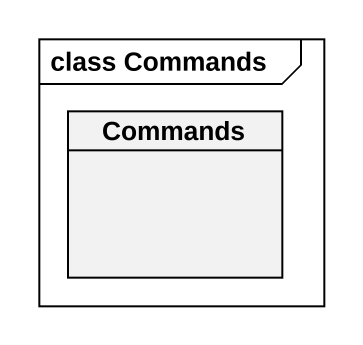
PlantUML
@startuml
mainframe class Commands
hide circle
hide empty members
class Commands
@enduml
